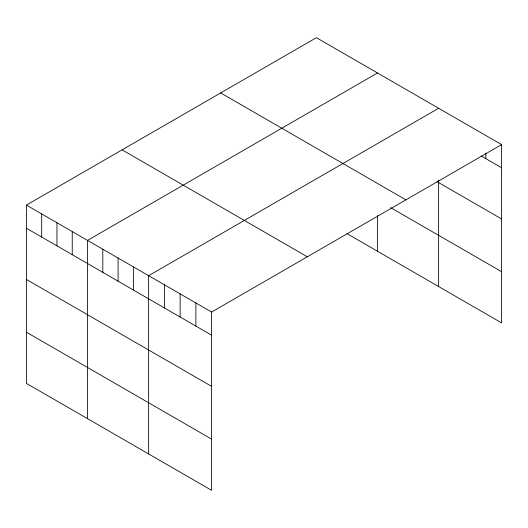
<?xml version="1.0" encoding="UTF-8"?>
<svg xmlns="http://www.w3.org/2000/svg" width="528" height="528" viewBox="0 0 528 528"><rect width="100%" height="100%" fill="white"/><g stroke="black" fill="none" stroke-linecap="round" stroke-linejoin="round"><path stroke-width="0.79" d="M26.4 205.108L211.616 312.041L211.616 490.314L26.4 383.381L26.4 205.108L316.384 37.686L501.6 144.619L501.6 322.892L346.942 233.6M377.507 72.976L87.523 240.398L87.523 418.664M438.623 108.266L148.645 275.682L148.645 453.955M211.616 312.041L501.6 144.619M481.067 155.905L501.6 167.759M437.237 181.79L501.6 218.955M220.691 92.935L405.907 199.868M390.7 207.669L501.6 271.696M122.093 149.86L307.309 256.793M26.4 228.241L211.616 335.174M26.4 279.437L211.616 386.371M26.4 332.185L211.616 439.118M485.859 153.087L485.859 158.671M438.623 180.154L438.623 286.532M377.507 215.49L377.507 251.249M195.875 302.953L195.875 326.086M180.134 293.865L180.134 316.998M164.386 284.77L164.386 307.91M133.366 266.864L133.366 289.997M118.081 258.04L118.081 281.173M102.802 249.216L102.802 272.356M72.244 231.574L72.244 254.707M56.958 222.75L56.958 245.89M41.679 213.926L41.679 237.065"/></g></svg>
